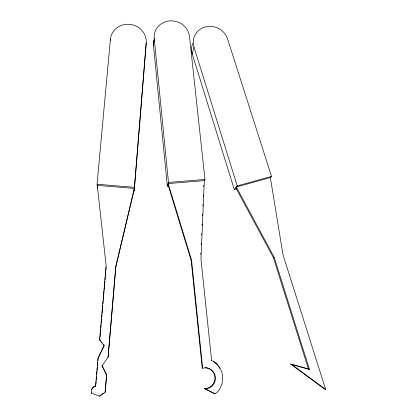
<?xml version="1.0" encoding="UTF-8"?>
<svg xmlns="http://www.w3.org/2000/svg" width="417" height="417" viewBox="0 0 417 417"><rect width="100%" height="100%" fill="white"/><g stroke="black" fill="none" stroke-linecap="round" stroke-linejoin="round"><path stroke-width="0.63" d="M200.775 254.401L200.832 253.109M201.192 244.706L201.249 243.413M201.609 235.016L201.666 233.723M202.026 225.321L202.083 224.033M202.443 215.631L202.5 214.338M202.865 205.941L202.917 204.648M203.282 196.245L203.334 194.953M203.699 186.555L203.751 185.263M168.635 186.05L167.342 186.154L153.492 45.719L154.222 38.453A17.806 16.607 16.5 0 1 170.131 20.855A17.806 16.607 16.5 0 1 189.48 36.456L204.976 179.466L204.335 180.634L200.958 259.223L211.622 360.564L211.148 360.361L213.421 361.362A19.766 19.062 -86.8 0 1 216.991 392.428L215.13 393.888L204.335 388.482A10.435 10.06 -87.1 0 0 214.932 378.417A10.435 10.06 -87.1 0 0 205.096 367.632M146.221 42.831L134.18 190.939L146.221 42.831A18.004 16.805 11.1 0 0 129.765 24.358A18.004 16.805 11.1 0 0 110.416 39.229L97.052 184.225L97.813 187.952M91.813 392.746L91.62 393.142L99.538 396.15L105.089 392.475L106.679 374.758L102.05 365.704L106.57 375.045M91.62 393.142A5.192 4.978 -62.7 0 1 95.561 386.189L98.005 358.286L104.109 345.505L99.6 340.053L106.126 265.613L97.286 185.372L134.347 188.432L115.811 266.317L108.092 357.187L115.863 266.63L134.3 189.151M106.679 374.758L105.089 392.475M95.842 384.542L96.124 381.32M96.238 380.028L96.52 376.801M96.692 374.867L96.973 371.641M97.083 370.353L97.37 367.127M97.479 365.834L97.766 362.608M97.932 360.674L98.157 358.094L104.224 345.38L103.411 344.395M100.56 340.95L99.746 339.964L99.861 338.677M99.971 337.389L100.309 333.527M100.424 332.24L100.705 329.018M100.82 327.731L101.102 324.515M101.211 323.227L101.55 319.365M101.665 318.077L101.946 314.856M102.061 313.568L102.79 305.197M102.905 303.91L103.187 300.693M103.301 299.406L103.64 295.544M103.75 294.256L104.031 291.035M104.146 289.747L104.881 281.381M104.99 280.094L105.272 276.872M105.386 275.585L105.725 271.722M105.84 270.435L106.121 267.219M236.767 188.818L234.291 189.5L192.242 54.059L193.983 47.038A17.691 16.492 21.3 0 1 205.685 26.87A17.691 16.492 21.3 0 1 227.546 38.88L271.524 176.412L270.357 177.59L236.319 187.004L274.193 257.299L309.44 369.321L290.56 364.067L324.572 389.097L325.667 389.457L282.987 254.709L270.357 177.59M167.342 186.154L168.478 182.422L154.222 38.453M99.538 396.15L101.19 394.743M95.561 386.189L95.728 385.834A5.16 4.952 -62.7 0 0 91.662 389.801M101.92 365.944L108.185 356.999M234.291 189.5L237.221 185.893L271.524 176.412M204.778 388.842A10.493 10.117 -87.2 0 0 215.38 377.218A10.493 10.117 -87.2 0 0 202.657 368.253L202.235 368.008L191.184 260.453L191.539 260.109L168.129 183.574L204.335 180.634M102.196 394.081L103.197 393.413M308.434 369.071L273.401 257.654L274.193 257.299M168.478 182.422L204.976 179.466M97.052 184.225L134.42 187.316M290.56 364.067L309.44 369.321M204.335 388.482L215.13 393.888M291.467 364.286L325.667 389.457M101.378 341.935L102.191 342.92M235.735 187.723L273.401 257.654M193.983 47.038L237.221 185.893M167.905 184.314L191.184 260.453M115.811 266.317L115.863 266.63M191.539 260.109L202.657 368.253M110.416 39.229L110.479 40.444M153.492 45.719A17.352 16.221 16.4 0 1 153.925 40.282M192.242 54.059A17.243 16.117 21.2 0 1 192.774 43.337M145.742 48.784A17.54 16.409 10.9 0 1 145.689 50.004M213.452 361.487A19.656 18.958 -86.7 0 1 217.622 365.24M218.399 366.241A19.656 18.958 -86.7 0 1 219.743 368.378"/></g></svg>
